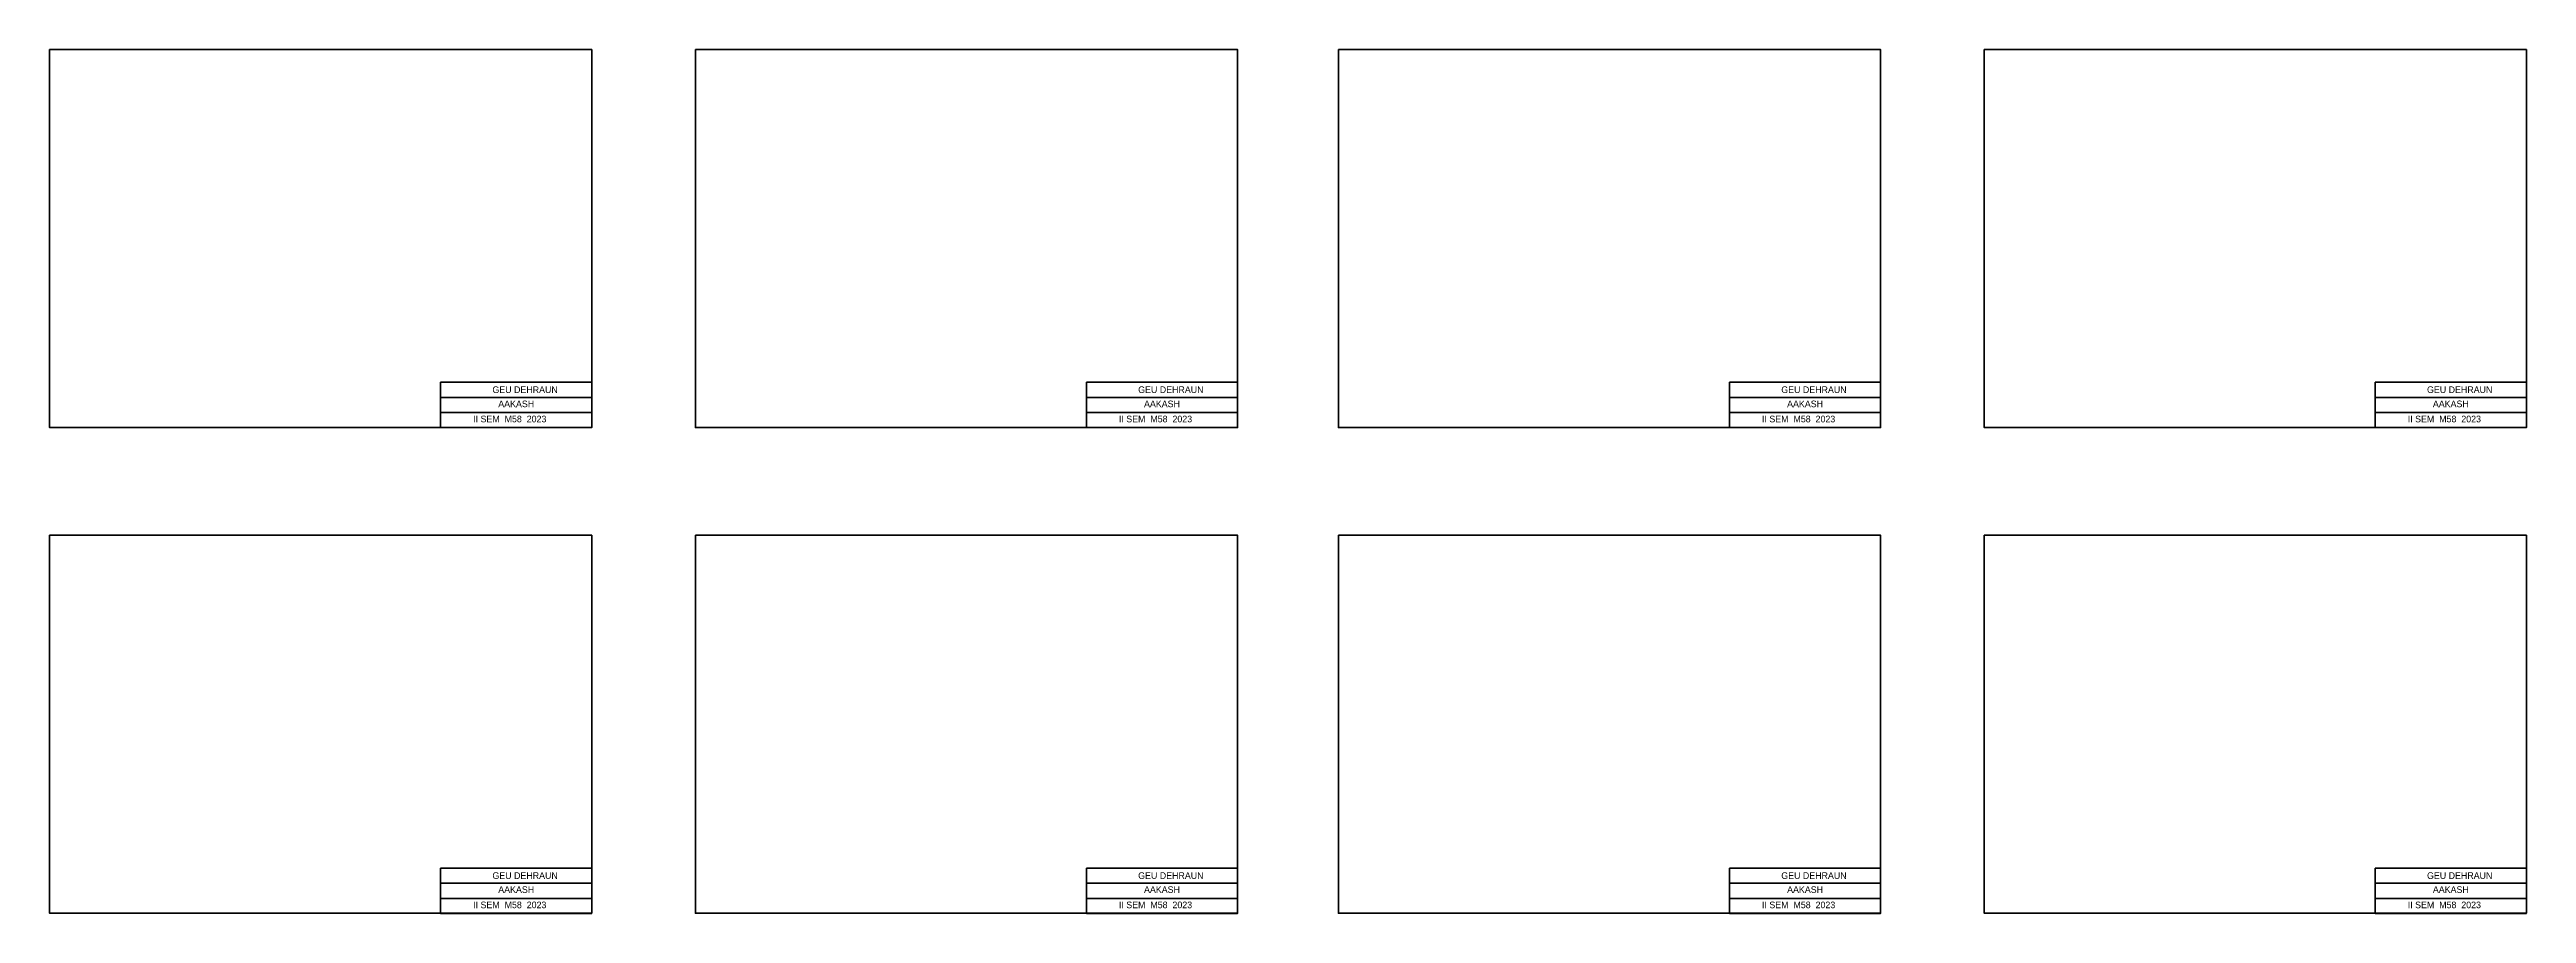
# Model space of a CAD drawing. Header units: millimetres. Extents: x 1961 to 3272, y 1847 to 2304.
import ezdxf

# ---------------------------------------------------------------- set-up
doc = ezdxf.new("R2010")
doc.units = ezdxf.units.MM
doc.layers.add('Layer1', color=7, linetype='Continuous', lineweight=35)
doc.styles.get("Standard").update_dxf_attribs({"font": 'comic.ttf', "height": 3.5})

msp = doc.modelspace()

# ---------------------------------------------------------------- linework, layer by layer
at = {"layer": 'Layer1'}
for p, q in [((2168.2, 2128.1), (2248.2, 2128.1)), ((2168.2, 2128.1), (2168.2, 2104.1)), ((2510, 2128.1), (2590, 2128.1)), ((2510, 2128.1), (2510, 2104.1)), ((2850.4, 2128.1), (2930.4, 2128.1)), ((2850.4, 2128.1), (2850.4, 2104.1)), ((3192.2, 2128.1), (3272.2, 2128.1)), ((3192.2, 2128.1), (3192.2, 2104.1)), ((2168.2, 2120.1), (2248.2, 2120.1)), ((2168.2, 2112.1), (2248.2, 2112.1)), ((2510, 2120.1), (2590, 2120.1)), ((2510, 2112.1), (2590, 2112.1)), ((2850.4, 2120.1), (2930.4, 2120.1)), ((2850.4, 2112.1), (2930.4, 2112.1)), ((3192.2, 2120.1), (3272.2, 2120.1)), ((3192.2, 2112.1), (3272.2, 2112.1)), ((2168.2, 2104.1), (2248.2, 2104.1)), ((2510, 2104.1), (2590, 2104.1)), ((2850.4, 2104.1), (2930.4, 2104.1)), ((3192.2, 2104.1), (3272.2, 2104.1)), ((2168.2, 1871), (2248.2, 1871)), ((2168.2, 1871), (2168.2, 1847)), ((2168.2, 1863), (2248.2, 1863)), ((2510, 1871), (2590, 1871)), ((2510, 1871), (2510, 1847)), ((2510, 1863), (2590, 1863)), ((2850.4, 1871), (2930.4, 1871)), ((2850.4, 1871), (2850.4, 1847)), ((2850.4, 1863), (2930.4, 1863)), ((3192.2, 1871), (3272.2, 1871)), ((3192.2, 1871), (3192.2, 1847)), ((3192.2, 1863), (3272.2, 1863)), ((2168.2, 1855), (2248.2, 1855)), ((2510, 1855), (2590, 1855)), ((2850.4, 1855), (2930.4, 1855)), ((3192.2, 1855), (3272.2, 1855)), ((2168.2, 1847), (2248.2, 1847)), ((2510, 1847), (2590, 1847)), ((2850.4, 1847), (2930.4, 1847)), ((3192.2, 1847), (3272.2, 1847))]:
    msp.add_line(p, q, dxfattribs=at)
for points in [[(1961.2, 2304.1), (2248.2, 2304.1), (2248.2, 2104.1), (1961.2, 2104.1)], [(2303, 2304.1), (2590, 2304.1), (2590, 2104.1), (2303, 2104.1)], [(2643.4, 2304.1), (2930.4, 2304.1), (2930.4, 2104.1), (2643.4, 2104.1)], [(2985.2, 2304.1), (3272.2, 2304.1), (3272.2, 2104.1), (2985.2, 2104.1)], [(1961.2, 2047.1), (2248.2, 2047.1), (2248.2, 1847.1), (1961.2, 1847.1)], [(2303, 2047.1), (2590, 2047.1), (2590, 1847.1), (2303, 1847.1)], [(2643.4, 2047.1), (2930.4, 2047.1), (2930.4, 1847.1), (2643.4, 1847.1)], [(2985.2, 2047.1), (3272.2, 2047.1), (3272.2, 1847.1), (2985.2, 1847.1)]]:
    msp.add_lwpolyline(points, close=True, dxfattribs=at)

# ---------------------------------------------------------------- texts
at = {"layer": 'Layer1', "char_height": 3.5, "attachment_point": 1}
for s, width, insert in [('GEU DEHRAUN', 79.461, (2195.6, 2125.9)), ('GEU DEHRAUN', 79.461, (2537.4, 2125.9)), ('GEU DEHRAUN', 79.461, (2877.8, 2125.9)), ('GEU DEHRAUN', 79.461, (3219.6, 2125.9)), ('AAKASH', 52.974, (2198.7, 2118.4)), ('AAKASH', 52.974, (2540.5, 2118.4)), ('AAKASH', 52.974, (2880.9, 2118.4)), ('AAKASH', 52.974, (3222.7, 2118.4)), ('II SEM  M58  2023', 54.178, (2185.4, 2110.4)), ('II SEM  M58  2023', 54.178, (2527.2, 2110.4)), ('II SEM  M58  2023', 54.178, (2867.6, 2110.4)), ('II SEM  M58  2023', 54.178, (3209.4, 2110.4)), ('GEU DEHRAUN', 79.461, (2195.6, 1868.8)), ('GEU DEHRAUN', 79.461, (2537.4, 1868.8)), ('GEU DEHRAUN', 79.461, (2877.8, 1868.8)), ('GEU DEHRAUN', 79.461, (3219.6, 1868.8)), ('II SEM  M58  2023', 54.178, (2185.4, 1853.3)), ('AAKASH', 52.974, (2198.7, 1861.4)), ('II SEM  M58  2023', 54.178, (2527.2, 1853.3)), ('AAKASH', 52.974, (2540.5, 1861.4)), ('II SEM  M58  2023', 54.178, (2867.6, 1853.3)), ('AAKASH', 52.974, (2880.9, 1861.4)), ('II SEM  M58  2023', 54.178, (3209.4, 1853.3)), ('AAKASH', 52.974, (3222.7, 1861.4))]:
    msp.add_mtext_dynamic_manual_height_columns(s, width=width, gutter_width=17.5, heights=[0], dxfattribs=dict(at, insert=insert))

doc.saveas('drawing.dxf')
